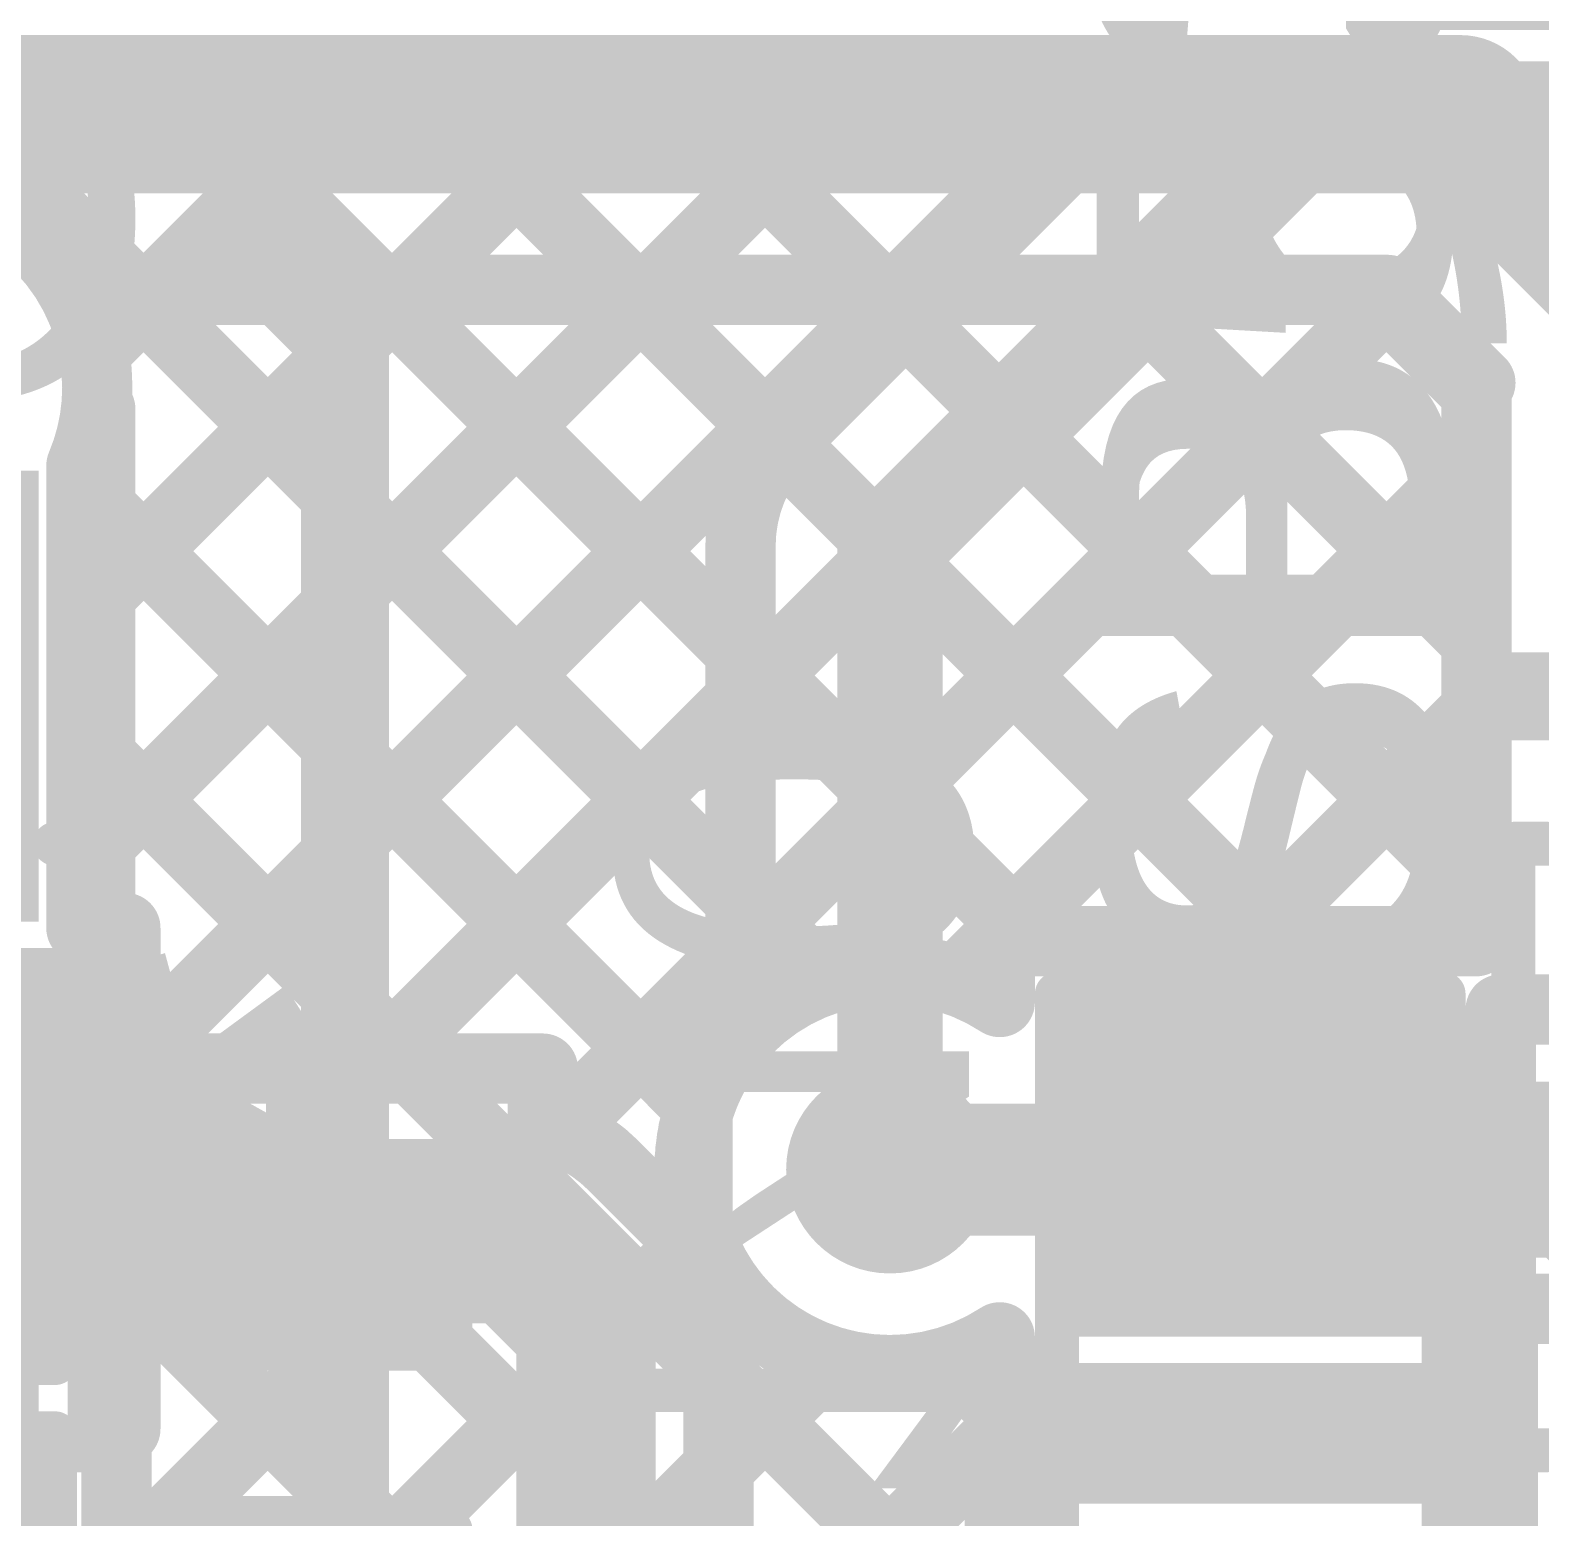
# Model space of a CAD drawing. Header units: millimetres. Extents: x -0.64 to 2.98, y -0.65 to 2.86.
# Drawn here: x 1.1672 to 1.339, y -0.2665 to -0.0973 of the extents above; entities that cross this region are included whole.
import ezdxf

# ---------------------------------------------------------------- set-up
doc = ezdxf.new("R2010")
doc.units = ezdxf.units.MM
doc.header["$MEASUREMENT"] = 0
for name, color, linetype in [('BottomLayer', 5, 'Continuous'), ('BottomOverlay', 54, 'Continuous'), ('BottomPaste', 16, 'Continuous'), ('BottomSolder', 6, 'Continuous'), ('Mechanical2', 216, 'Continuous'), ('TopLayer', 1, 'Continuous'), ('TopOverlay', 2, 'Continuous'), ('TopPaste', 8, 'Continuous'), ('TopSolder', 216, 'Continuous'), ('ViaHoleLayer', 16, 'Continuous')]:
    doc.layers.add(name, color=color, linetype=linetype)
doc.styles.add('Arial', font='', dxfattribs={"height": 0.2})
doc.styles.get('Arial').set_extended_font_data('Arial')

# ---------------------------------------------------------------- blocks, each defined once
blk = doc.blocks.new('CAP_0603_B_84')
at = {"layer": 'BottomLayer'}
for points in [[(-0.045, -0.0175), (-0.045, 0.0175), (-0.015, 0.0175), (-0.015, -0.0175)], [(0.015, -0.0175), (0.015, 0.0175), (0.045, 0.0175), (0.045, -0.0175)]]:
    blk.add_hatch(color=5, dxfattribs=at).paths.add_polyline_path(points)
at = {"layer": 'BottomPaste'}
for points in [[(-0.045, -0.0175), (-0.045, 0.0175), (-0.015, 0.0175), (-0.015, -0.0175)], [(0.015, -0.0175), (0.015, 0.0175), (0.045, 0.0175), (0.045, -0.0175)]]:
    blk.add_hatch(color=16, dxfattribs=at).paths.add_polyline_path(points)
at = {"layer": 'BottomSolder'}
for points in [[(-0.04736, -0.01986), (-0.04736, 0.01986), (-0.01264, 0.01986), (-0.01264, -0.01986)], [(0.01264, -0.01986), (0.01264, 0.01986), (0.04736, 0.01986), (0.04736, -0.01986)]]:
    blk.add_hatch(color=6, dxfattribs=at).paths.add_polyline_path(points)
at = {"layer": 'BottomOverlay', "const_width": 0.005}
for points in [[(-0.049, 0.021), (-0.018, 0.021)], [(-0.049, 0.021), (-0.049, -0.021)], [(0.018, 0.021), (0.049, 0.021)], [(0.049, 0.021), (0.049, -0.021)], [(-0.049, -0.021), (-0.018, -0.021)], [(0.018, -0.021), (0.049, -0.021)]]:
    blk.add_lwpolyline(points, dxfattribs=at)
at = {"layer": 'BottomOverlay', "const_width": 0.0025}
for points in [[(-0.05025, 0.021, 1), (-0.04775, 0.021, 1)], [(-0.05025, 0.021, 1), (-0.04775, 0.021, 1)], [(-0.01925, 0.021, 1), (-0.01675, 0.021, 1)], [(0.01675, 0.021, 1), (0.01925, 0.021, 1)], [(0.04775, 0.021, 1), (0.05025, 0.021, 1)], [(0.04775, 0.021, 1), (0.05025, 0.021, 1)], [(-0.05025, -0.021, 1), (-0.04775, -0.021, 1)], [(-0.05025, -0.021, 1), (-0.04775, -0.021, 1)], [(-0.01925, -0.021, 1), (-0.01675, -0.021, 1)], [(0.01675, -0.021, 1), (0.01925, -0.021, 1)], [(0.04775, -0.021, 1), (0.05025, -0.021, 1)], [(0.04775, -0.021, 1), (0.05025, -0.021, 1)]]:
    blk.add_lwpolyline(points, format="xyb", close=True, dxfattribs=at)
blk = doc.blocks.new('SOT_23_5_93')
at = {"layer": 'TopLayer'}
for points in [[(-0.07283, 0.04921), (-0.02953, 0.04921), (-0.02953, 0.02559), (-0.07283, 0.02559)], [(0.02953, 0.04921), (0.07283, 0.04921), (0.07283, 0.02559), (0.02953, 0.02559)], [(-0.07283, 0.01181), (-0.02953, 0.01181), (-0.02953, -0.01181), (-0.07283, -0.01181)], [(-0.07283, -0.02559), (-0.02953, -0.02559), (-0.02953, -0.04921), (-0.07283, -0.04921)], [(0.02953, -0.02559), (0.07283, -0.02559), (0.07283, -0.04921), (0.02953, -0.04921)]]:
    blk.add_hatch(color=1, dxfattribs=at).paths.add_polyline_path(points)
at = {"layer": 'TopPaste'}
for points in [[(-0.07283, 0.04921), (-0.02953, 0.04921), (-0.02953, 0.02559), (-0.07283, 0.02559)], [(0.02953, 0.04921), (0.07283, 0.04921), (0.07283, 0.02559), (0.02953, 0.02559)], [(-0.07283, 0.01181), (-0.02953, 0.01181), (-0.02953, -0.01181), (-0.07283, -0.01181)], [(-0.07283, -0.02559), (-0.02953, -0.02559), (-0.02953, -0.04921), (-0.07283, -0.04921)], [(0.02953, -0.02559), (0.07283, -0.02559), (0.07283, -0.04921), (0.02953, -0.04921)]]:
    blk.add_hatch(color=8, dxfattribs=at).paths.add_polyline_path(points)
at = {"layer": 'TopSolder'}
for points in [[(-0.07683, 0.05321), (-0.02553, 0.05321), (-0.02553, 0.02159), (-0.07683, 0.02159)], [(0.02553, 0.05321), (0.07683, 0.05321), (0.07683, 0.02159), (0.02553, 0.02159)], [(-0.07683, 0.01581), (-0.02553, 0.01581), (-0.02553, -0.01581), (-0.07683, -0.01581)], [(-0.07683, -0.02159), (-0.02553, -0.02159), (-0.02553, -0.05321), (-0.07683, -0.05321)], [(0.02553, -0.02159), (0.07683, -0.02159), (0.07683, -0.05321), (0.02553, -0.05321)]]:
    blk.add_hatch(color=216, dxfattribs=at).paths.add_polyline_path(points)
at = {"layer": 'TopOverlay', "const_width": 0.005}
for points in [[(-0.03461, 0.059), (-0.03461, 0.05506)], [(-0.03461, 0.059), (0.03439, 0.059)], [(0.03439, 0.059), (0.03439, 0.05506)], [(-0.084, 0.042), (-0.084, 0.032)], [(-0.084, 0.042), (-0.079, 0.037)], [(-0.079, 0.037), (-0.084, 0.032)], [(0.03465, 0.01732), (0.03465, -0.01646)], [(-0.03461, -0.05506), (-0.03461, -0.059)], [(0.03439, -0.05506), (0.03439, -0.059)], [(-0.03461, -0.059), (0.03439, -0.059)]]:
    blk.add_lwpolyline(points, dxfattribs=at)
at = {"layer": 'TopOverlay', "const_width": 0.0025}
for points in [[(-0.03586, 0.059, 1), (-0.03336, 0.059, 1)], [(-0.03586, 0.059, 1), (-0.03336, 0.059, 1)], [(0.03314, 0.059, 1), (0.03564, 0.059, 1)], [(0.03314, 0.059, 1), (0.03564, 0.059, 1)], [(-0.03586, 0.05506, 1), (-0.03336, 0.05506, 1)], [(0.03314, 0.05506, 1), (0.03564, 0.05506, 1)], [(-0.08525, 0.042, 1), (-0.08275, 0.042, 1)], [(-0.08525, 0.042, 1), (-0.08275, 0.042, 1)], [(-0.08025, 0.037, 1), (-0.07775, 0.037, 1)], [(-0.08025, 0.037, 1), (-0.07775, 0.037, 1)], [(-0.08525, 0.032, 1), (-0.08275, 0.032, 1)], [(-0.08525, 0.032, 1), (-0.08275, 0.032, 1)], [(0.0334, 0.01732, 1), (0.0359, 0.01732, 1)], [(0.0334, -0.01646, 1), (0.0359, -0.01646, 1)], [(-0.03586, -0.05506, 1), (-0.03336, -0.05506, 1)], [(0.03314, -0.05506, 1), (0.03564, -0.05506, 1)], [(-0.03586, -0.059, 1), (-0.03336, -0.059, 1)], [(-0.03586, -0.059, 1), (-0.03336, -0.059, 1)], [(0.03314, -0.059, 1), (0.03564, -0.059, 1)], [(0.03314, -0.059, 1), (0.03564, -0.059, 1)]]:
    blk.add_lwpolyline(points, format="xyb", close=True, dxfattribs=at)
blk = doc.blocks.new('SOT_23_5_95')
at = {"layer": 'TopLayer'}
for points in [[(-0.07283, 0.04921), (-0.02953, 0.04921), (-0.02953, 0.02559), (-0.07283, 0.02559)], [(0.02953, 0.04921), (0.07283, 0.04921), (0.07283, 0.02559), (0.02953, 0.02559)], [(-0.07283, 0.01181), (-0.02953, 0.01181), (-0.02953, -0.01181), (-0.07283, -0.01181)], [(-0.07283, -0.02559), (-0.02953, -0.02559), (-0.02953, -0.04921), (-0.07283, -0.04921)], [(0.02953, -0.02559), (0.07283, -0.02559), (0.07283, -0.04921), (0.02953, -0.04921)]]:
    blk.add_hatch(color=1, dxfattribs=at).paths.add_polyline_path(points)
at = {"layer": 'TopPaste'}
for points in [[(-0.07283, 0.04921), (-0.02953, 0.04921), (-0.02953, 0.02559), (-0.07283, 0.02559)], [(0.02953, 0.04921), (0.07283, 0.04921), (0.07283, 0.02559), (0.02953, 0.02559)], [(-0.07283, 0.01181), (-0.02953, 0.01181), (-0.02953, -0.01181), (-0.07283, -0.01181)], [(-0.07283, -0.02559), (-0.02953, -0.02559), (-0.02953, -0.04921), (-0.07283, -0.04921)], [(0.02953, -0.02559), (0.07283, -0.02559), (0.07283, -0.04921), (0.02953, -0.04921)]]:
    blk.add_hatch(color=8, dxfattribs=at).paths.add_polyline_path(points)
at = {"layer": 'TopSolder'}
for points in [[(-0.07683, 0.05321), (-0.02553, 0.05321), (-0.02553, 0.02159), (-0.07683, 0.02159)], [(0.02553, 0.05321), (0.07683, 0.05321), (0.07683, 0.02159), (0.02553, 0.02159)], [(-0.07683, 0.01581), (-0.02553, 0.01581), (-0.02553, -0.01581), (-0.07683, -0.01581)], [(-0.07683, -0.02159), (-0.02553, -0.02159), (-0.02553, -0.05321), (-0.07683, -0.05321)], [(0.02553, -0.02159), (0.07683, -0.02159), (0.07683, -0.05321), (0.02553, -0.05321)]]:
    blk.add_hatch(color=216, dxfattribs=at).paths.add_polyline_path(points)
at = {"layer": 'TopOverlay', "const_width": 0.005}
for points in [[(-0.03461, 0.059), (0.03439, 0.059)], [(-0.03461, 0.059), (-0.03461, 0.05506)], [(0.03439, 0.059), (0.03439, 0.05506)], [(-0.084, 0.042), (-0.079, 0.037)], [(-0.084, 0.042), (-0.084, 0.032)], [(-0.079, 0.037), (-0.084, 0.032)], [(0.03465, 0.01732), (0.03465, -0.01646)], [(-0.03461, -0.05506), (-0.03461, -0.059)], [(0.03439, -0.05506), (0.03439, -0.059)], [(-0.03461, -0.059), (0.03439, -0.059)]]:
    blk.add_lwpolyline(points, dxfattribs=at)
at = {"layer": 'TopOverlay', "const_width": 0.0025}
for points in [[(-0.03586, 0.059, 1), (-0.03336, 0.059, 1)], [(-0.03586, 0.059, 1), (-0.03336, 0.059, 1)], [(0.03314, 0.059, 1), (0.03564, 0.059, 1)], [(0.03314, 0.059, 1), (0.03564, 0.059, 1)], [(-0.03586, 0.05506, 1), (-0.03336, 0.05506, 1)], [(0.03314, 0.05506, 1), (0.03564, 0.05506, 1)], [(-0.08525, 0.042, 1), (-0.08275, 0.042, 1)], [(-0.08525, 0.042, 1), (-0.08275, 0.042, 1)], [(-0.08025, 0.037, 1), (-0.07775, 0.037, 1)], [(-0.08025, 0.037, 1), (-0.07775, 0.037, 1)], [(-0.08525, 0.032, 1), (-0.08275, 0.032, 1)], [(-0.08525, 0.032, 1), (-0.08275, 0.032, 1)], [(0.0334, 0.01732, 1), (0.0359, 0.01732, 1)], [(0.0334, -0.01646, 1), (0.0359, -0.01646, 1)], [(-0.03586, -0.05506, 1), (-0.03336, -0.05506, 1)], [(0.03314, -0.05506, 1), (0.03564, -0.05506, 1)], [(-0.03586, -0.059, 1), (-0.03336, -0.059, 1)], [(-0.03586, -0.059, 1), (-0.03336, -0.059, 1)], [(0.03314, -0.059, 1), (0.03564, -0.059, 1)], [(0.03314, -0.059, 1), (0.03564, -0.059, 1)]]:
    blk.add_lwpolyline(points, format="xyb", close=True, dxfattribs=at)
blk = doc.blocks.new('SOLDER_BRIDGE_147')
at = {"layer": 'TopLayer'}
for points in [[(-0.045, -0.0175), (-0.045, 0.0175), (-0.015, 0.0175), (-0.015, -0.0175)], [(0.015, -0.0175), (0.015, 0.0175), (0.045, 0.0175), (0.045, -0.0175)]]:
    blk.add_hatch(color=1, dxfattribs=at).paths.add_polyline_path(points)
at = {"layer": 'TopPaste'}
for points in [[(-0.045, -0.0175), (-0.045, 0.0175), (-0.015, 0.0175), (-0.015, -0.0175)], [(0.015, -0.0175), (0.015, 0.0175), (0.045, 0.0175), (0.045, -0.0175)]]:
    blk.add_hatch(color=8, dxfattribs=at).paths.add_polyline_path(points)
at = {"layer": 'TopSolder'}
for points in [[(-0.049, -0.0215), (-0.049, 0.0215), (-0.011, 0.0215), (-0.011, -0.0215)], [(0.011, -0.0215), (0.011, 0.0215), (0.049, 0.0215), (0.049, -0.0215)]]:
    blk.add_hatch(color=216, dxfattribs=at).paths.add_polyline_path(points)
at = {"layer": 'TopOverlay', "const_width": 0.005}
for points in [[(0.05, 0.022), (-0.05, 0.022)], [(-0.05, -0.022), (-0.05, 0.022)], [(0.05, -0.022), (0.05, 0.022)], [(0.05, -0.022), (-0.05, -0.022)]]:
    blk.add_lwpolyline(points, dxfattribs=at)
at = {"layer": 'TopOverlay', "const_width": 0.0025}
for points in [[(-0.05125, 0.022, 1), (-0.04875, 0.022, 1)], [(-0.05125, 0.022, 1), (-0.04875, 0.022, 1)], [(0.04875, 0.022, 1), (0.05125, 0.022, 1)], [(0.04875, 0.022, 1), (0.05125, 0.022, 1)], [(-0.05125, -0.022, 1), (-0.04875, -0.022, 1)], [(-0.05125, -0.022, 1), (-0.04875, -0.022, 1)], [(0.04875, -0.022, 1), (0.05125, -0.022, 1)], [(0.04875, -0.022, 1), (0.05125, -0.022, 1)]]:
    blk.add_lwpolyline(points, format="xyb", close=True, dxfattribs=at)
at = {"layer": 'TopOverlay'}
blk.add_text('SB53', height=0.04, rotation=-180, dxfattribs=at).set_placement((-0.05065, 0.02253))
blk = doc.blocks.new('RES_0603_B_168')
at = {"layer": 'BottomLayer'}
for points in [[(-0.045, -0.0175), (-0.045, 0.0175), (-0.015, 0.0175), (-0.015, -0.0175)], [(0.015, -0.0175), (0.015, 0.0175), (0.045, 0.0175), (0.045, -0.0175)]]:
    blk.add_hatch(color=5, dxfattribs=at).paths.add_polyline_path(points)
at = {"layer": 'BottomPaste'}
for points in [[(-0.045, -0.0175), (-0.045, 0.0175), (-0.015, 0.0175), (-0.015, -0.0175)], [(0.015, -0.0175), (0.015, 0.0175), (0.045, 0.0175), (0.045, -0.0175)]]:
    blk.add_hatch(color=16, dxfattribs=at).paths.add_polyline_path(points)
at = {"layer": 'BottomSolder'}
for points in [[(-0.049, -0.0215), (-0.049, 0.0215), (-0.011, 0.0215), (-0.011, -0.0215)], [(0.011, -0.0215), (0.011, 0.0215), (0.049, 0.0215), (0.049, -0.0215)]]:
    blk.add_hatch(color=6, dxfattribs=at).paths.add_polyline_path(points)
at = {"layer": 'BottomOverlay', "const_width": 0.005}
for points in [[(0.048, 0.021), (-0.048, 0.021)], [(-0.048, 0.021), (-0.048, -0.021)], [(0.048, 0.021), (0.048, -0.021)], [(0.048, -0.021), (-0.048, -0.021)]]:
    blk.add_lwpolyline(points, dxfattribs=at)
at = {"layer": 'BottomOverlay', "const_width": 0.0025}
for points in [[(-0.04925, 0.021, 1), (-0.04675, 0.021, 1)], [(-0.04925, 0.021, 1), (-0.04675, 0.021, 1)], [(0.04675, 0.021, 1), (0.04925, 0.021, 1)], [(0.04675, 0.021, 1), (0.04925, 0.021, 1)], [(-0.04925, -0.021, 1), (-0.04675, -0.021, 1)], [(-0.04925, -0.021, 1), (-0.04675, -0.021, 1)], [(0.04675, -0.021, 1), (0.04925, -0.021, 1)], [(0.04675, -0.021, 1), (0.04925, -0.021, 1)]]:
    blk.add_lwpolyline(points, format="xyb", close=True, dxfattribs=at)
blk = doc.blocks.new('CAP_0402_207')
at = {"layer": 'TopLayer'}
for points in [[(-0.0275, -0.0125), (-0.0275, 0.0125), (-0.0095, 0.0125), (-0.0095, -0.0125)], [(0.0095, -0.0125), (0.0095, 0.0125), (0.0275, 0.0125), (0.0275, -0.0125)]]:
    blk.add_hatch(color=1, dxfattribs=at).paths.add_polyline_path(points)
at = {"layer": 'TopPaste'}
for points in [[(-0.0275, -0.0125), (-0.0275, 0.0125), (-0.0095, 0.0125), (-0.0095, -0.0125)], [(0.0095, -0.0125), (0.0095, 0.0125), (0.0275, 0.0125), (0.0275, -0.0125)]]:
    blk.add_hatch(color=8, dxfattribs=at).paths.add_polyline_path(points)
at = {"layer": 'TopSolder'}
for points in [[(-0.02986, -0.01486), (-0.02986, 0.01486), (-0.00714, 0.01486), (-0.00714, -0.01486)], [(0.00714, -0.01486), (0.00714, 0.01486), (0.02986, 0.01486), (0.02986, -0.01486)]]:
    blk.add_hatch(color=216, dxfattribs=at).paths.add_polyline_path(points)
at = {"layer": 'TopOverlay', "const_width": 0.005}
for points in [[(-0.031, -0.016), (-0.031, 0.016)], [(-0.011, 0.016), (-0.031, 0.016)], [(0.031, 0.016), (0.011, 0.016)], [(0.031, -0.016), (0.031, 0.016)], [(-0.011, -0.016), (-0.031, -0.016)], [(0.031, -0.016), (0.011, -0.016)]]:
    blk.add_lwpolyline(points, dxfattribs=at)
at = {"layer": 'TopOverlay', "const_width": 0.0025}
for points in [[(-0.03225, 0.016, 1), (-0.02975, 0.016, 1)], [(-0.03225, 0.016, 1), (-0.02975, 0.016, 1)], [(-0.01225, 0.016, 1), (-0.00975, 0.016, 1)], [(0.00975, 0.016, 1), (0.01225, 0.016, 1)], [(0.02975, 0.016, 1), (0.03225, 0.016, 1)], [(0.02975, 0.016, 1), (0.03225, 0.016, 1)], [(-0.03225, -0.016, 1), (-0.02975, -0.016, 1)], [(-0.03225, -0.016, 1), (-0.02975, -0.016, 1)], [(-0.01225, -0.016, 1), (-0.00975, -0.016, 1)], [(0.00975, -0.016, 1), (0.01225, -0.016, 1)], [(0.02975, -0.016, 1), (0.03225, -0.016, 1)], [(0.02975, -0.016, 1), (0.03225, -0.016, 1)]]:
    blk.add_lwpolyline(points, format="xyb", close=True, dxfattribs=at)
blk = doc.blocks.new('CAP_0603_B_210')
at = {"layer": 'BottomLayer'}
for points in [[(-0.045, -0.0175), (-0.045, 0.0175), (-0.015, 0.0175), (-0.015, -0.0175)], [(0.015, -0.0175), (0.015, 0.0175), (0.045, 0.0175), (0.045, -0.0175)]]:
    blk.add_hatch(color=5, dxfattribs=at).paths.add_polyline_path(points)
at = {"layer": 'BottomPaste'}
for points in [[(-0.045, -0.0175), (-0.045, 0.0175), (-0.015, 0.0175), (-0.015, -0.0175)], [(0.015, -0.0175), (0.015, 0.0175), (0.045, 0.0175), (0.045, -0.0175)]]:
    blk.add_hatch(color=16, dxfattribs=at).paths.add_polyline_path(points)
at = {"layer": 'BottomSolder'}
for points in [[(-0.04736, -0.01986), (-0.04736, 0.01986), (-0.01264, 0.01986), (-0.01264, -0.01986)], [(0.01264, -0.01986), (0.01264, 0.01986), (0.04736, 0.01986), (0.04736, -0.01986)]]:
    blk.add_hatch(color=6, dxfattribs=at).paths.add_polyline_path(points)
at = {"layer": 'BottomOverlay', "const_width": 0.005}
for points in [[(-0.018, 0.021), (-0.049, 0.021)], [(-0.049, 0.021), (-0.049, -0.021)], [(0.049, 0.021), (0.018, 0.021)], [(0.049, 0.021), (0.049, -0.021)], [(-0.018, -0.021), (-0.049, -0.021)], [(0.049, -0.021), (0.018, -0.021)]]:
    blk.add_lwpolyline(points, dxfattribs=at)
at = {"layer": 'BottomOverlay', "const_width": 0.0025}
for points in [[(-0.05025, 0.021, 1), (-0.04775, 0.021, 1)], [(-0.05025, 0.021, 1), (-0.04775, 0.021, 1)], [(-0.01925, 0.021, 1), (-0.01675, 0.021, 1)], [(0.01675, 0.021, 1), (0.01925, 0.021, 1)], [(0.04775, 0.021, 1), (0.05025, 0.021, 1)], [(0.04775, 0.021, 1), (0.05025, 0.021, 1)], [(-0.05025, -0.021, 1), (-0.04775, -0.021, 1)], [(-0.05025, -0.021, 1), (-0.04775, -0.021, 1)], [(-0.01925, -0.021, 1), (-0.01675, -0.021, 1)], [(0.01675, -0.021, 1), (0.01925, -0.021, 1)], [(0.04775, -0.021, 1), (0.05025, -0.021, 1)], [(0.04775, -0.021, 1), (0.05025, -0.021, 1)]]:
    blk.add_lwpolyline(points, format="xyb", close=True, dxfattribs=at)

msp = doc.modelspace()

# ---------------------------------------------------------------- hatches: boundary and pattern name
at = {"layer": 'BottomLayer'}
h = msp.add_hatch(color=5, dxfattribs=at)
edge = h.paths.add_edge_path()
edge.add_arc((1.265, -0.227), 0.01181, 0, 360)
at = {"layer": 'BottomSolder'}
h = msp.add_hatch(color=6, dxfattribs=at)
edge = h.paths.add_edge_path()
edge.add_arc((1.265, -0.227), 0.00791, 0, 360)
at = {"layer": 'TopLayer'}
h = msp.add_hatch(color=1, dxfattribs=at)
edge = h.paths.add_edge_path()
edge.add_arc((1.265, -0.227), 0.01181, 0, 360)
at = {"layer": 'TopSolder'}
h = msp.add_hatch(color=216, dxfattribs=at)
edge = h.paths.add_edge_path()
edge.add_arc((1.265, -0.227), 0.00791, 0, 360)
at = {"layer": 'ViaHoleLayer'}
h = msp.add_hatch(color=16, dxfattribs=at)
edge = h.paths.add_edge_path()
edge.add_arc((1.265, -0.227), 0.00591, 0, 360)

# ---------------------------------------------------------------- linework, layer by layer
at = {"layer": 'BottomLayer'}
for points, const_width in [([(1.265, -0.156), (1.3141, -0.1069)], 0.012), ([(1.3141, -0.1069), (1.4799, -0.1069)], 0.012), ([(0.86108, -0.107), (1.28996, -0.107)], 0.008), ([(1.15874, -0.107), (1.248, -0.19626)], 0.008), ([(1.16241, -0.1177), (1.17312, -0.107)], 0.008), ([(1.173, -0.16369), (1.22969, -0.107)], 0.008), ([(1.173, -0.19197), (1.25797, -0.107)], 0.008), ([(1.17445, -0.13395), (1.2014, -0.107)], 0.008), ([(1.178, -0.21526), (1.28626, -0.107)], 0.008), ([(1.18702, -0.107), (1.248, -0.16798)], 0.008), ([(1.21531, -0.107), (1.25264, -0.14433)], 0.008), ([(1.24359, -0.107), (1.26677, -0.13018)], 0.008), ([(1.253, -0.14396), (1.28996, -0.107)], 0.008), ([(1.27187, -0.107), (1.28092, -0.11604)], 0.008), ([(1.173, -0.1995), (1.173, -0.14691)], 0.008), ([(1.173, -0.14955), (1.24333, -0.21988)], 0.008), ([(1.265, -0.227), (1.265, -0.156)], 0.012), ([(1.248, -0.21179), (1.248, -0.156)], 0.008), ([(1.178, -0.24354), (1.248, -0.17354)], 0.008), ([(1.173, -0.17783), (1.2775, -0.28233)], 0.008), ([(1.178, -0.2565), (1.178, -0.1995)], 0.008), ([(1.177, -0.27282), (1.248, -0.20182)], 0.008), ([(1.178, -0.21112), (1.2775, -0.31062)], 0.008), ([(1.306, -0.227), (1.37, -0.227)], 0.02), ([(1.178, -0.30011), (1.2435, -0.23461)], 0.008), ([(1.178, -0.2394), (1.2876, -0.349)], 0.008), ([(1.2775, -0.253), (1.2775, -0.24608)], 0.008), ([(1.178, -0.32839), (1.25776, -0.24863)], 0.008), ([(1.27212, -0.24867), (1.28445, -0.261)], 0.008), ([(1.18568, -0.349), (1.28168, -0.253)], 0.008), ([(1.2775, -0.253), (1.332, -0.253)], 0.008), ([(1.30196, -0.261), (1.30996, -0.253)], 0.008), ([(1.30474, -0.253), (1.31274, -0.261)], 0.008), ([(1.332, -0.261), (1.332, -0.253)], 0.008), ([(1.177, -0.2995), (1.177, -0.2565)], 0.008), ([(1.2775, -0.261), (1.332, -0.261)], 0.008), ([(1.2775, -0.313), (1.2775, -0.261)], 0.008), ([(1.177, -0.26668), (1.25932, -0.349)], 0.008)]:
    msp.add_lwpolyline(points, dxfattribs=dict(at, const_width=const_width))
for points, const_width in [([(1.3111, -0.1069, 1), (1.3171, -0.1069, 1)], 0.006), ([(1.3111, -0.1069, 1), (1.3171, -0.1069, 1)], 0.006), ([(1.17112, -0.107, 1), (1.17512, -0.107, 1)], 0.004), ([(1.18502, -0.107, 1), (1.18902, -0.107, 1)], 0.004), ([(1.1994, -0.107, 1), (1.2034, -0.107, 1)], 0.004), ([(1.21331, -0.107, 1), (1.21731, -0.107, 1)], 0.004), ([(1.22769, -0.107, 1), (1.23169, -0.107, 1)], 0.004), ([(1.24159, -0.107, 1), (1.24559, -0.107, 1)], 0.004), ([(1.25597, -0.107, 1), (1.25997, -0.107, 1)], 0.004), ([(1.26987, -0.107, 1), (1.27387, -0.107, 1)], 0.004), ([(1.28426, -0.107, 1), (1.28826, -0.107, 1)], 0.004), ([(1.28796, -0.107, 1), (1.29196, -0.107, 1)], 0.004), ([(1.28796, -0.107, 1), (1.29196, -0.107, 1)], 0.004), ([(1.27892, -0.11604, 1), (1.28292, -0.11604, 1)], 0.004), ([(1.26477, -0.13018, 1), (1.26877, -0.13018, 1)], 0.004), ([(1.17245, -0.13395, 1), (1.17645, -0.13395, 1)], 0.004), ([(1.17281, -0.138, 1), (1.17681, -0.138, 1)], 0.004), ([(1.17281, -0.138, 1), (1.17681, -0.138, 1)], 0.004), ([(1.25064, -0.14433, 1), (1.25464, -0.14433, 1)], 0.004), ([(1.25098, -0.14398, 1), (1.25498, -0.14398, 1)], 0.004), ([(1.251, -0.14396, 1), (1.255, -0.14396, 1)], 0.004), ([(1.251, -0.14396, 1), (1.255, -0.14396, 1)], 0.004), ([(1.171, -0.14691, 1), (1.175, -0.14691, 1)], 0.004), ([(1.171, -0.14691, 1), (1.175, -0.14691, 1)], 0.004), ([(1.171, -0.14955, 1), (1.175, -0.14955, 1)], 0.004), ([(1.262, -0.156, 1), (1.268, -0.156, 1)], 0.006), ([(1.262, -0.156, 1), (1.268, -0.156, 1)], 0.006), ([(1.246, -0.156, 1), (1.25, -0.156, 1)], 0.004), ([(1.246, -0.156, 1), (1.25, -0.156, 1)], 0.004), ([(1.246, -0.156, 1), (1.25, -0.156, 1)], 0.004), ([(1.171, -0.16369, 1), (1.175, -0.16369, 1)], 0.004), ([(1.246, -0.16798, 1), (1.25, -0.16798, 1)], 0.004), ([(1.246, -0.17354, 1), (1.25, -0.17354, 1)], 0.004), ([(1.171, -0.17783, 1), (1.175, -0.17783, 1)], 0.004), ([(1.171, -0.19197, 1), (1.175, -0.19197, 1)], 0.004), ([(1.246, -0.19626, 1), (1.25, -0.19626, 1)], 0.004), ([(1.171, -0.1995, 1), (1.175, -0.1995, 1)], 0.004), ([(1.176, -0.1995, 1), (1.18, -0.1995, 1)], 0.004), ([(1.246, -0.20182, 1), (1.25, -0.20182, 1)], 0.004), ([(1.176, -0.21112, 1), (1.18, -0.21112, 1)], 0.004), ([(1.246, -0.21179, 1), (1.25, -0.21179, 1)], 0.004), ([(1.246, -0.21179, 1), (1.25, -0.21179, 1)], 0.004), ([(1.176, -0.21526, 1), (1.18, -0.21526, 1)], 0.004), ([(1.24133, -0.21988, 1), (1.24533, -0.21988, 1)], 0.004), ([(1.301, -0.227, 1), (1.311, -0.227, 1)], 0.01), ([(1.262, -0.227, 1), (1.268, -0.227, 1)], 0.006), ([(1.2415, -0.23461, 1), (1.2455, -0.23461, 1)], 0.004), ([(1.176, -0.2394, 1), (1.18, -0.2394, 1)], 0.004), ([(1.176, -0.24354, 1), (1.18, -0.24354, 1)], 0.004), ([(1.2755, -0.24608, 1), (1.2795, -0.24608, 1)], 0.004), ([(1.2755, -0.24608, 1), (1.2795, -0.24608, 1)], 0.004), ([(1.25576, -0.24863, 1), (1.25976, -0.24863, 1)], 0.004), ([(1.27012, -0.24867, 1), (1.27412, -0.24867, 1)], 0.004), ([(1.2755, -0.253, 1), (1.2795, -0.253, 1)], 0.004), ([(1.2755, -0.253, 1), (1.2795, -0.253, 1)], 0.004), ([(1.27968, -0.253, 1), (1.28368, -0.253, 1)], 0.004), ([(1.30274, -0.253, 1), (1.30674, -0.253, 1)], 0.004), ([(1.30796, -0.253, 1), (1.31196, -0.253, 1)], 0.004), ([(1.33, -0.253, 1), (1.334, -0.253, 1)], 0.004), ([(1.33, -0.253, 1), (1.334, -0.253, 1)], 0.004), ([(1.175, -0.2565, 1), (1.179, -0.2565, 1)], 0.004), ([(1.176, -0.2565, 1), (1.18, -0.2565, 1)], 0.004), ([(1.2755, -0.261, 1), (1.2795, -0.261, 1)], 0.004), ([(1.2755, -0.261, 1), (1.2795, -0.261, 1)], 0.004), ([(1.28245, -0.261, 1), (1.28645, -0.261, 1)], 0.004), ([(1.29996, -0.261, 1), (1.30396, -0.261, 1)], 0.004), ([(1.31074, -0.261, 1), (1.31474, -0.261, 1)], 0.004), ([(1.33, -0.261, 1), (1.334, -0.261, 1)], 0.004), ([(1.33, -0.261, 1), (1.334, -0.261, 1)], 0.004), ([(1.175, -0.26668, 1), (1.179, -0.26668, 1)], 0.004)]:
    msp.add_lwpolyline(points, format="xyb", close=True, dxfattribs=dict(at, const_width=const_width))
at = {"layer": 'BottomLayer', "const_width": 0.008}
for points in [[(1.131, -0.14691, -1.223773), (1.17481, -0.138)], [(1.17481, -0.138, -0.100628), (1.173, -0.14691)], [(1.248, -0.156, -0.199327), (1.253, -0.14396)], [(1.248, -0.156, -0.198912), (1.25298, -0.14398)], [(1.2775, -0.24608, -0.877344), (1.248, -0.21179)]]:
    msp.add_lwpolyline(points, format="xyb", dxfattribs=at)
at = {"layer": 'BottomOverlay', "const_width": 0.01}
for points in [[(1.191, -0.121), (1.203, -0.13299)], [(1.203, -0.26799), (1.203, -0.13299)], [(1.1955, -0.27549), (1.203, -0.26799)]]:
    msp.add_lwpolyline(points, dxfattribs=at)
at = {"layer": 'BottomOverlay', "const_width": 0.005}
for points in [[(1.1885, -0.121, 1), (1.1935, -0.121, 1)], [(1.2005, -0.13299, 1), (1.2055, -0.13299, 1)], [(1.2005, -0.13299, 1), (1.2055, -0.13299, 1)], [(1.2005, -0.26799, 1), (1.2055, -0.26799, 1)], [(1.2005, -0.26799, 1), (1.2055, -0.26799, 1)]]:
    msp.add_lwpolyline(points, format="xyb", close=True, dxfattribs=at)
at = {"layer": 'Mechanical2', "const_width": 0.01}
msp.add_lwpolyline([(1.75783, 2.80917, -6.230382), (0.64896, 2.81029)], format="xyb", dxfattribs=at)
at = {"layer": 'TopLayer'}
for points, const_width in [([(1.04644, -0.1069), (1.3299, -0.1069)], 0.018), ([(1.3299, -0.1069), (1.35754, -0.13454)], 0.018), ([(1.17193, -0.1269), (1.32162, -0.1269)], 0.008), ([(1.17445, -0.13395), (1.1815, -0.1269)], 0.008), ([(1.17515, -0.18982), (1.23807, -0.1269)], 0.008), ([(1.17515, -0.16154), (1.20979, -0.1269)], 0.008), ([(1.17776, -0.2155), (1.26635, -0.1269)], 0.008), ([(1.17864, -0.1269), (1.25727, -0.20554)], 0.008), ([(1.20604, -0.2155), (1.29464, -0.1269)], 0.008), ([(1.20692, -0.1269), (1.28102, -0.201)], 0.008), ([(1.2273, -0.22253), (1.32227, -0.12755)], 0.008), ([(1.23521, -0.1269), (1.30931, -0.201)], 0.008), ([(1.26349, -0.1269), (1.33173, -0.19513)], 0.008), ([(1.29178, -0.1269), (1.33173, -0.16685)], 0.008), ([(1.32006, -0.1269), (1.33173, -0.13857)], 0.008), ([(1.32162, -0.1269), (1.33219, -0.13747)], 0.008), ([(1.33173, -0.201), (1.33173, -0.13747)], 0.008), ([(1.17515, -0.20578), (1.17515, -0.14047)], 0.008), ([(1.27261, -0.2055), (1.33173, -0.14638)], 0.008), ([(1.17515, -0.1517), (1.24333, -0.21988)], 0.008), ([(1.33573, -0.17313), (1.35754, -0.17313)], 0.01), ([(1.30539, -0.201), (1.33173, -0.17467)], 0.008), ([(1.17515, -0.17998), (1.21067, -0.2155)], 0.008), ([(1.2775, -0.201), (1.33173, -0.201)], 0.008), ([(1.2775, -0.20792), (1.2775, -0.201)], 0.008), ([(1.12953, -0.20578), (1.17515, -0.20578)], 0.008), ([(1.14438, -0.20578), (1.1725, -0.2339)], 0.008), ([(1.17267, -0.20578), (1.18238, -0.2155)], 0.008), ([(1.3345, -0.20878), (1.38335, -0.20878)], 0.008), ([(1.3345, -0.22846), (1.35418, -0.20878)], 0.008), ([(1.3345, -0.253), (1.3345, -0.20878)], 0.008), ([(1.1725, -0.22076), (1.17776, -0.2155)], 0.008), ([(1.1725, -0.2155), (1.2255, -0.2155)], 0.008), ([(1.1725, -0.242), (1.1725, -0.2155)], 0.008), ([(1.2255, -0.22198), (1.2255, -0.2155)], 0.008), ([(1.199, -0.2385), (1.199, -0.2195)], 0.01), ([(1.15126, -0.242), (1.1725, -0.22076)], 0.008), ([(1.265, -0.227), (1.306, -0.227)], 0.015), ([(1.23351, -0.2265), (1.2405, -0.23349)], 0.008), ([(1.3345, -0.22619), (1.35114, -0.24284)], 0.008), ([(1.1765, -0.2385), (1.199, -0.2385)], 0.01), ([(1.2, -0.2385), (1.22147, -0.2385)], 0.012), ([(1.22147, -0.2385), (1.2285, -0.24553)], 0.012), ([(1.14144, -0.242), (1.1725, -0.242)], 0.008), ([(1.2285, -0.334), (1.2285, -0.24553)], 0.012), ([(1.33473, -0.24284), (1.37144, -0.24284)], 0.008), ([(1.33473, -0.30814), (1.33473, -0.24284)], 0.008), ([(1.2455, -0.3075), (1.2455, -0.24553)], 0.008), ([(1.2775, -0.253), (1.2775, -0.24608)], 0.008), ([(1.2455, -0.26089), (1.25776, -0.24863)], 0.008), ([(1.27212, -0.24867), (1.28445, -0.261)], 0.008), ([(1.2455, -0.25033), (1.2775, -0.28233)], 0.008), ([(1.2455, -0.28918), (1.28168, -0.253)], 0.008), ([(1.2775, -0.253), (1.3345, -0.253)], 0.008), ([(1.30196, -0.261), (1.30996, -0.253)], 0.008), ([(1.30474, -0.253), (1.31274, -0.261)], 0.008), ([(1.33025, -0.261), (1.33473, -0.25652)], 0.008), ([(1.2775, -0.261), (1.3345, -0.261)], 0.008), ([(1.2775, -0.313), (1.2775, -0.261)], 0.008), ([(1.3345, -0.313), (1.3345, -0.261)], 0.008)]:
    msp.add_lwpolyline(points, dxfattribs=dict(at, const_width=const_width))
for points, const_width in [([(1.3254, -0.1069, 1), (1.3344, -0.1069, 1)], 0.009), ([(1.3254, -0.1069, 1), (1.3344, -0.1069, 1)], 0.009), ([(1.16993, -0.1269, 1), (1.17393, -0.1269, 1)], 0.004), ([(1.16993, -0.1269, 1), (1.17393, -0.1269, 1)], 0.004), ([(1.17664, -0.1269, 1), (1.18064, -0.1269, 1)], 0.004), ([(1.1795, -0.1269, 1), (1.1835, -0.1269, 1)], 0.004), ([(1.20492, -0.1269, 1), (1.20892, -0.1269, 1)], 0.004), ([(1.20779, -0.1269, 1), (1.21179, -0.1269, 1)], 0.004), ([(1.23321, -0.1269, 1), (1.23721, -0.1269, 1)], 0.004), ([(1.23607, -0.1269, 1), (1.24007, -0.1269, 1)], 0.004), ([(1.26149, -0.1269, 1), (1.26549, -0.1269, 1)], 0.004), ([(1.26435, -0.1269, 1), (1.26835, -0.1269, 1)], 0.004), ([(1.28978, -0.1269, 1), (1.29378, -0.1269, 1)], 0.004), ([(1.29264, -0.1269, 1), (1.29664, -0.1269, 1)], 0.004), ([(1.31806, -0.1269, 1), (1.32206, -0.1269, 1)], 0.004), ([(1.31962, -0.1269, 1), (1.32362, -0.1269, 1)], 0.004), ([(1.31962, -0.1269, 1), (1.32362, -0.1269, 1)], 0.004), ([(1.32027, -0.12755, 1), (1.32427, -0.12755, 1)], 0.004), ([(1.17245, -0.13395, 1), (1.17645, -0.13395, 1)], 0.004), ([(1.32973, -0.13747, 1), (1.33373, -0.13747, 1)], 0.004), ([(1.33019, -0.13747, 1), (1.33419, -0.13747, 1)], 0.004), ([(1.17281, -0.138, 1), (1.17681, -0.138, 1)], 0.004), ([(1.32973, -0.13857, 1), (1.33373, -0.13857, 1)], 0.004), ([(1.17315, -0.14047, 1), (1.17715, -0.14047, 1)], 0.004), ([(1.32973, -0.14638, 1), (1.33373, -0.14638, 1)], 0.004), ([(1.17315, -0.1517, 1), (1.17715, -0.1517, 1)], 0.004), ([(1.17315, -0.16154, 1), (1.17715, -0.16154, 1)], 0.004), ([(1.32973, -0.16685, 1), (1.33373, -0.16685, 1)], 0.004), ([(1.33323, -0.17313, 1), (1.33823, -0.17313, 1)], 0.005), ([(1.32973, -0.17467, 1), (1.33373, -0.17467, 1)], 0.004), ([(1.17315, -0.17998, 1), (1.17715, -0.17998, 1)], 0.004), ([(1.17315, -0.18982, 1), (1.17715, -0.18982, 1)], 0.004), ([(1.32973, -0.19513, 1), (1.33373, -0.19513, 1)], 0.004), ([(1.2755, -0.201, 1), (1.2795, -0.201, 1)], 0.004), ([(1.2755, -0.201, 1), (1.2795, -0.201, 1)], 0.004), ([(1.27902, -0.201, 1), (1.28302, -0.201, 1)], 0.004), ([(1.30339, -0.201, 1), (1.30739, -0.201, 1)], 0.004), ([(1.30731, -0.201, 1), (1.31131, -0.201, 1)], 0.004), ([(1.32973, -0.201, 1), (1.33373, -0.201, 1)], 0.004), ([(1.32973, -0.201, 1), (1.33373, -0.201, 1)], 0.004), ([(1.17067, -0.20578, 1), (1.17467, -0.20578, 1)], 0.004), ([(1.17315, -0.20578, 1), (1.17715, -0.20578, 1)], 0.004), ([(1.17315, -0.20578, 1), (1.17715, -0.20578, 1)], 0.004), ([(1.25527, -0.20554, 1), (1.25927, -0.20554, 1)], 0.004), ([(1.27061, -0.2055, 1), (1.27461, -0.2055, 1)], 0.004), ([(1.2755, -0.20792, 1), (1.2795, -0.20792, 1)], 0.004), ([(1.2755, -0.20792, 1), (1.2795, -0.20792, 1)], 0.004), ([(1.3325, -0.20878, 1), (1.3365, -0.20878, 1)], 0.004), ([(1.3325, -0.20878, 1), (1.3365, -0.20878, 1)], 0.004), ([(1.1705, -0.2155, 1), (1.1745, -0.2155, 1)], 0.004), ([(1.1705, -0.2155, 1), (1.1745, -0.2155, 1)], 0.004), ([(1.17576, -0.2155, 1), (1.17976, -0.2155, 1)], 0.004), ([(1.17576, -0.2155, 1), (1.17976, -0.2155, 1)], 0.004), ([(1.18038, -0.2155, 1), (1.18438, -0.2155, 1)], 0.004), ([(1.20404, -0.2155, 1), (1.20804, -0.2155, 1)], 0.004), ([(1.20867, -0.2155, 1), (1.21267, -0.2155, 1)], 0.004), ([(1.2235, -0.2155, 1), (1.2275, -0.2155, 1)], 0.004), ([(1.2235, -0.2155, 1), (1.2275, -0.2155, 1)], 0.004), ([(1.1965, -0.2195, 1), (1.2015, -0.2195, 1)], 0.005), ([(1.24133, -0.21988, 1), (1.24533, -0.21988, 1)], 0.004), ([(1.1705, -0.22076, 1), (1.1745, -0.22076, 1)], 0.004), ([(1.1705, -0.22076, 1), (1.1745, -0.22076, 1)], 0.004), ([(1.2235, -0.22198, 1), (1.2275, -0.22198, 1)], 0.004), ([(1.2235, -0.22198, 1), (1.2275, -0.22198, 1)], 0.004), ([(1.2235, -0.22198, 1), (1.2275, -0.22198, 1)], 0.004), ([(1.2253, -0.22253, 1), (1.2293, -0.22253, 1)], 0.004), ([(1.26125, -0.227, 1), (1.26875, -0.227, 1)], 0.0075), ([(1.30225, -0.227, 1), (1.30975, -0.227, 1)], 0.0075), ([(1.23149, -0.22648, 1), (1.23549, -0.22648, 1)], 0.004), ([(1.23151, -0.2265, 1), (1.23551, -0.2265, 1)], 0.004), ([(1.23151, -0.2265, 1), (1.23551, -0.2265, 1)], 0.004), ([(1.3325, -0.22619, 1), (1.3365, -0.22619, 1)], 0.004), ([(1.3325, -0.22846, 1), (1.3365, -0.22846, 1)], 0.004), ([(1.1705, -0.2339, 1), (1.1745, -0.2339, 1)], 0.004), ([(1.2385, -0.23349, 1), (1.2425, -0.23349, 1)], 0.004), ([(1.2385, -0.23349, 1), (1.2425, -0.23349, 1)], 0.004), ([(1.23852, -0.23351, 1), (1.24252, -0.23351, 1)], 0.004), ([(1.174, -0.2385, 1), (1.179, -0.2385, 1)], 0.005), ([(1.197, -0.2385, 1), (1.203, -0.2385, 1)], 0.006), ([(1.1965, -0.2385, 1), (1.2015, -0.2385, 1)], 0.005), ([(1.1965, -0.2385, 1), (1.2015, -0.2385, 1)], 0.005), ([(1.21847, -0.2385, 1), (1.22447, -0.2385, 1)], 0.006), ([(1.21847, -0.2385, 1), (1.22447, -0.2385, 1)], 0.006), ([(1.1705, -0.242, 1), (1.1745, -0.242, 1)], 0.004), ([(1.1705, -0.242, 1), (1.1745, -0.242, 1)], 0.004), ([(1.2255, -0.24553, 1), (1.2315, -0.24553, 1)], 0.006), ([(1.2255, -0.24553, 1), (1.2315, -0.24553, 1)], 0.006), ([(1.33273, -0.24284, 1), (1.33673, -0.24284, 1)], 0.004), ([(1.33273, -0.24284, 1), (1.33673, -0.24284, 1)], 0.004), ([(1.2435, -0.24553, 1), (1.2475, -0.24553, 1)], 0.004), ([(1.2435, -0.24553, 1), (1.2475, -0.24553, 1)], 0.004), ([(1.2435, -0.24553, 1), (1.2475, -0.24553, 1)], 0.004), ([(1.2755, -0.24608, 1), (1.2795, -0.24608, 1)], 0.004), ([(1.2755, -0.24608, 1), (1.2795, -0.24608, 1)], 0.004), ([(1.25576, -0.24863, 1), (1.25976, -0.24863, 1)], 0.004), ([(1.27012, -0.24867, 1), (1.27412, -0.24867, 1)], 0.004), ([(1.2435, -0.25033, 1), (1.2475, -0.25033, 1)], 0.004), ([(1.2755, -0.253, 1), (1.2795, -0.253, 1)], 0.004), ([(1.2755, -0.253, 1), (1.2795, -0.253, 1)], 0.004), ([(1.27968, -0.253, 1), (1.28368, -0.253, 1)], 0.004), ([(1.30274, -0.253, 1), (1.30674, -0.253, 1)], 0.004), ([(1.30796, -0.253, 1), (1.31196, -0.253, 1)], 0.004), ([(1.3325, -0.253, 1), (1.3365, -0.253, 1)], 0.004), ([(1.3325, -0.253, 1), (1.3365, -0.253, 1)], 0.004), ([(1.33273, -0.25652, 1), (1.33673, -0.25652, 1)], 0.004), ([(1.2435, -0.26089, 1), (1.2475, -0.26089, 1)], 0.004), ([(1.2755, -0.261, 1), (1.2795, -0.261, 1)], 0.004), ([(1.2755, -0.261, 1), (1.2795, -0.261, 1)], 0.004), ([(1.28245, -0.261, 1), (1.28645, -0.261, 1)], 0.004), ([(1.29996, -0.261, 1), (1.30396, -0.261, 1)], 0.004), ([(1.31074, -0.261, 1), (1.31474, -0.261, 1)], 0.004), ([(1.32825, -0.261, 1), (1.33225, -0.261, 1)], 0.004), ([(1.3325, -0.261, 1), (1.3365, -0.261, 1)], 0.004), ([(1.3325, -0.261, 1), (1.3365, -0.261, 1)], 0.004)]:
    msp.add_lwpolyline(points, format="xyb", close=True, dxfattribs=dict(at, const_width=const_width))
at = {"layer": 'TopLayer', "const_width": 0.008}
for points in [[(1.17193, -0.1269, -0.127718), (1.17481, -0.138)], [(1.2775, -0.24608, -1.850566), (1.2775, -0.20792)], [(1.2255, -0.22198, -0.137784), (1.23351, -0.2265)], [(1.2255, -0.22198, -0.137377), (1.23349, -0.22648)], [(1.2405, -0.23349, -0.199327), (1.2455, -0.24553)], [(1.24052, -0.23351, -0.198912), (1.2455, -0.24553)]]:
    msp.add_lwpolyline(points, format="xyb", dxfattribs=at)

# ---------------------------------------------------------------- block references
for name, p, rotation in [('SOLDER_BRIDGE_147', (1.306, -0.257), 270), ('SOT_23_5_95', (1.11494, -0.22431), 90), ('SOT_23_5_93', (1.39494, -0.22431), 90), ('RES_0603_B_168', (1.122, -0.228), 180), ('CAP_0603_B_84', (1.306, -0.257), 90), ('CAP_0402_207', (1.199, -0.257), 270), ('CAP_0603_B_210', (1.121, -0.278), 180)]:
    msp.add_blockref(name, p, dxfattribs=dict(rotation=rotation))

# ---------------------------------------------------------------- texts
at = {"layer": 'BottomOverlay', "style": 'Arial', "text_generation_flag": 2}
for s, p in [('C117', (1.44765, -0.13299)), ('C111', (1.18198, -0.13899))]:
    msp.add_text(s, height=0.04, dxfattribs=at).set_placement(p)
msp.add_text('C140', height=0.04, rotation=270, dxfattribs=at).set_placement((1.23401, -0.30898))
at = {"layer": 'TopOverlay', "style": 'Arial'}
msp.add_text('SB53', height=0.04, rotation=90, dxfattribs=at).set_placement((1.329, -0.20635))
at = {"layer": 'TopOverlay', "style": 'Arial', "text_generation_flag": 2}
msp.add_text('*', height=0.06, rotation=90, dxfattribs=at).set_placement((1.22871, -0.201))

doc.saveas('drawing.dxf')
